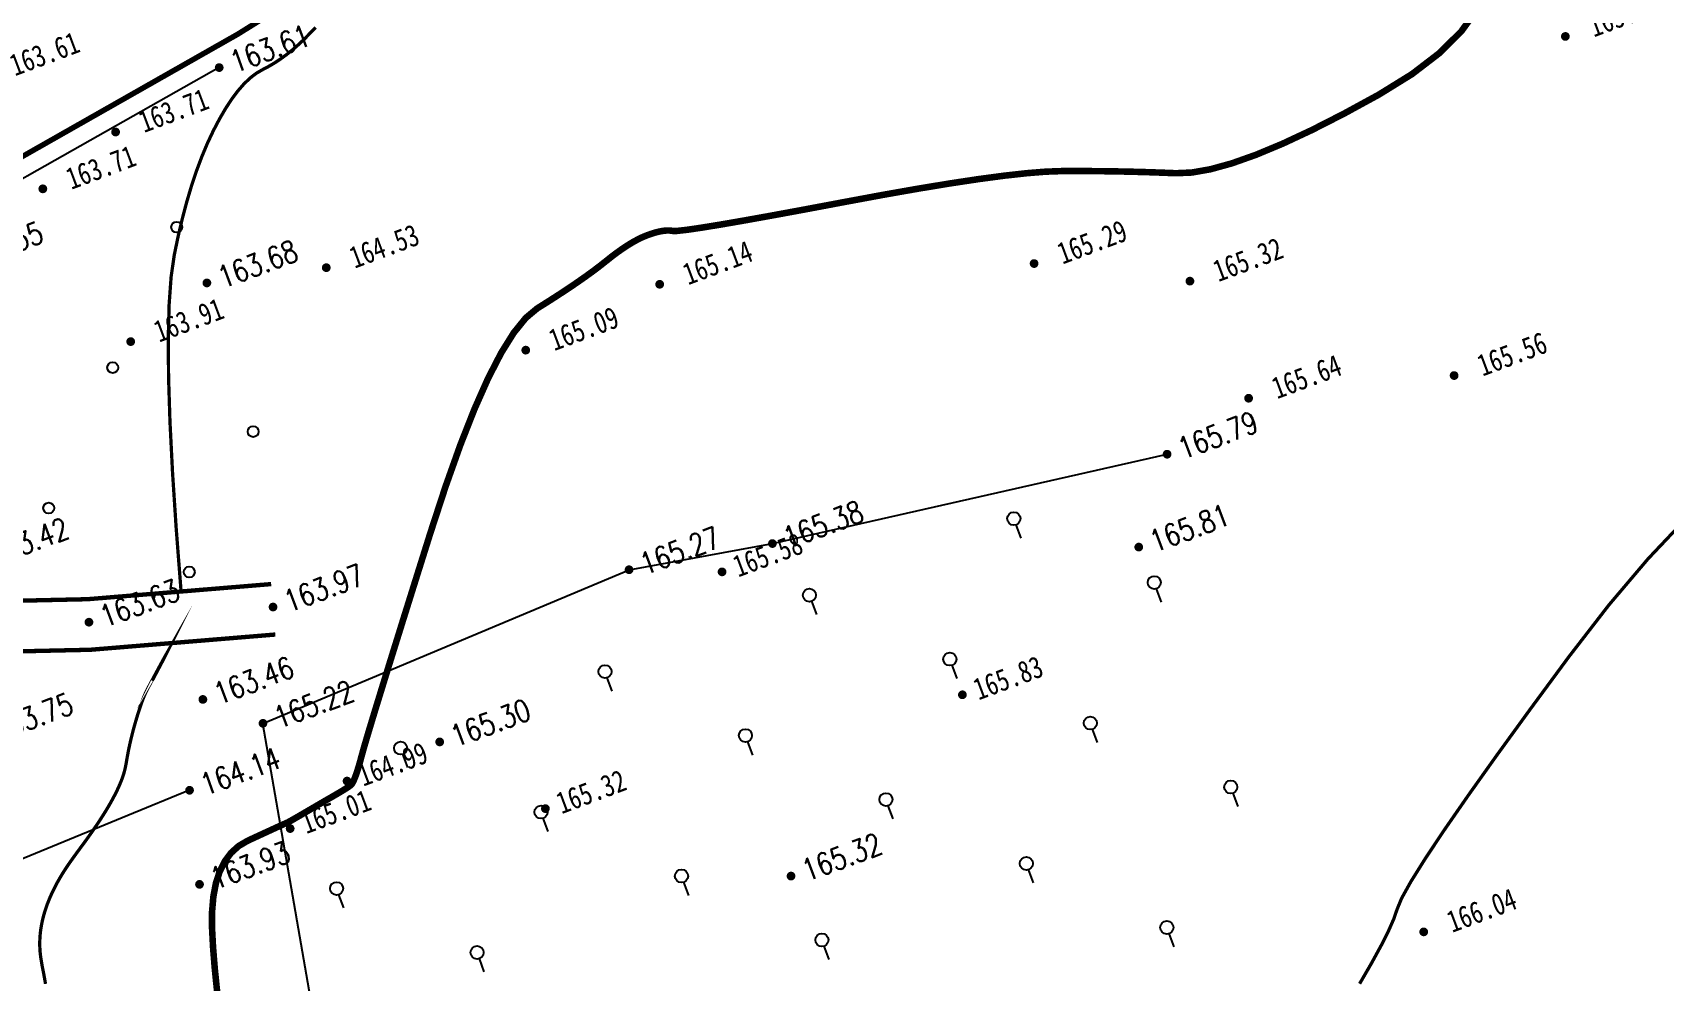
# Model space of a CAD drawing. Header units: millimetres. Extents: x -1471591 to 944464, y -468930 to 547002.
# Drawn here: x 584702 to 659463, y -22881 to 20590 of the extents above; entities that cross this region are included whole.
import ezdxf
from ezdxf.enums import TextEntityAlignment as Align

# ---------------------------------------------------------------- set-up
doc = ezdxf.new("R2010")
doc.units = ezdxf.units.MM
doc.header["$LTSCALE"] = 10
doc.linetypes.add('X2', pattern=[10, 8, -2])
for name, color, linetype in [('DGX', 252, 'Continuous'), ('DLSS', 252, 'Continuous'), ('DMTZ', 252, 'Continuous'), ('GCD', 252, 'Continuous'), ('ZBTZ', 252, 'Continuous')]:
    doc.layers.add(name, color=color, linetype=linetype)
doc.styles.get("Standard").update_dxf_attribs({"font": 'simplex.shx', "width": 0.8, "bigfont": 'hztxt.shx'})
doc.styles.add('宋体', font='', dxfattribs={"height": 1.25, "bigfont": 'hztxt.shx'})
doc.styles.get('宋体').set_extended_font_data('SimSun')
doc.linetypes.add('X33', pattern='A,2,[150,symbolx.shx,S=1,R=0,X=0,Y=1],1e-11', length=2.00000000001)
doc.linetypes.add('X34', pattern='A,2,[150,symbolx.shx,S=1,R=0,X=0,Y=0],1e-11', length=2.00000000001)

# ---------------------------------------------------------------- blocks, each defined once
blk = doc.blocks.new('gc170')
at = {"linetype": 'Continuous'}
blk.add_circle((0, 0), 0.5, dxfattribs=at)
blk = doc.blocks.new('gc325')
blk.add_line((0, 0), (0, 1.3))
blk.add_circle((0, 1.9), 0.6)
blk = doc.blocks.new('GC200')
at = {"layer": 'GCD', "const_width": 0.2, "flags": 128}
blk.add_lwpolyline([(-0.1, 0, 1), (0.1, 0, 1)], format="xyb", close=True, dxfattribs=at)
blk = doc.blocks.new('地形')
at = {"layer": 'DGX', "color": 252, "linetype": 'Continuous', "flags": 128}
for points, const_width in [([(144.4829187622527, -67.65542961051688), (144.1269699198892, -67.82393518695608), (143.7874454363482, -67.98228374030441), (143.4515746305697, -68.1236451966688), (143.1193575024372, -68.24801955651492), (142.7907940519508, -68.3554068193771), (142.4658842791105, -68.44580698572099), (142.1446281839162, -68.51922005508095), (141.8270257664844, -68.57564602745697), (141.5130770265823, -68.61508490331471), (141.191925383755, -68.6706706401892), (140.8527142569656, -68.77553719608113), (140.4954436465632, -68.9296845709905), (140.1201135521987, -69.13311276538298), (139.726723974105, -69.38582177832723), (139.3152749121655, -69.68781161075458), (138.8857663663803, -70.03908226219937), (138.4381983369822, -70.43963373219594), (137.9812117125839, -70.88529779575765), (137.5234473822638, -71.37190622696653), (137.064905346022, -71.89945902535692), (136.6055856039748, -72.46795619092882), (136.1454881558893, -73.07739772368222), (135.6846130019985, -73.7277836240828), (135.2229601421859, -74.41911389213055), (134.7605295763351, -75.15138852689415), (134.2757282177918, -76.03737205127254), (133.7469629796688, -77.18982898676768), (133.1742338617332, -78.60875933337957), (132.5575408643344, -80.2941630911082), (131.8968839871231, -82.24604025948793), (131.1922632303322, -84.46439083945006), (130.4436785938451, -86.94921483052894), (129.6511300776619, -89.70051223272458)], 0.15), ([(194.619430396473, -85.52721496624872), (193.5766439926811, -86.21983473189175), (192.29658619361, -86.79761373251677), (190.7792569989106, -87.2605519676581), (189.0246564090485, -87.60864943731576), (187.2297586285276, -87.86474467208609), (185.5915378623176, -88.05167620256543), (184.1099941105349, -88.16944402828813), (182.7851273731794, -88.2180481501855), (181.6169376501348, -88.19748856732622), (180.6054249415174, -88.10776528017595), (179.7505892473273, -87.94887828826904), (179.052430567448, -87.7208275925368), (178.4337679902092, -87.4608567901887), (177.8174206038238, -87.2062094793655), (177.2033884081757, -86.9568856600672), (176.591671403381, -86.71288533275947), (175.9822695893236, -86.47420849697664), (175.3751829661196, -86.24085515271872), (174.7704115337692, -86.0128252999857), (174.167955292156, -85.79011893924326), (173.4880783340195, -85.5638094842434), (172.6510447520996, -85.32497034966946), (171.6568545463961, -85.07360153552145), (170.5055077167926, -84.80970304179937), (169.1970042632893, -84.53327486896887), (167.731344185886, -84.24431701609865), (166.1085274846992, -83.94282948365435), (164.3285541597288, -83.62881227117032), (162.5805223303614, -83.32496433146298), (161.0535301163327, -83.05398461641744), (159.7475775176426, -82.81587312510237), (158.6626645341748, -82.6106298584491), (157.7987911659293, -82.43825481599197), (157.1559574130224, -82.29874799773097), (156.7341632753378, -82.19210940366611), (156.5334087529918, -82.11833903426304), (156.4357468575472, -82.06469405954704), (156.3232306005666, -82.01843165047467), (156.1958599822829, -81.97955180704594), (156.0536350024631, -81.94805452879518), (155.8965556612238, -81.92393981665373), (155.724621958565, -81.90720767015591), (155.5378338944865, -81.89785808883607), (155.3361914687557, -81.89589107315987), (155.119563551154, -81.90444793831557), (154.8878190109972, -81.92666999902576), (154.6409578482853, -81.96255725529045), (154.378980062902, -82.01210970757529), (154.1018856549636, -82.07532735541463), (153.8096746244701, -82.15221019880846), (153.5023469713051, -82.24275823775679), (153.1799026957015, -82.34697147272527), (152.8333596535958, -82.45853170705959), (152.4537357013905, -82.57112074596807), (152.0410308389692, -82.68473858898506), (151.5952450663317, -82.79938523564488), (151.1163783835946, -82.91506068687886), (150.6044307906413, -83.03176494222134), (150.0594022875885, -83.14949800167233), (149.4812928742031, -83.26825986523181), (148.8331770286895, -83.49614963959903), (148.0781292287866, -83.94126643100753), (147.2161494744942, -84.60361023945734), (146.2472377659287, -85.48318106494844), (145.1713941029739, -86.57997890748084), (143.988618485746, -87.89400376705453), (142.6989109141286, -89.42525564413518), (141.3022713881219, -91.17373453779146), (139.9313895173836, -92.9309077495709), (138.7189549116883, -94.48824257962406), (137.6649675708031, -95.84573902841657), (136.7694274949608, -97.0033970954828), (136.0323346839286, -97.96121678128839), (135.4536891378229, -98.71919808583334), (135.0334908567602, -99.277341008652), (134.7717398406239, -99.63564554974437), (134.5970840888331, -99.8789748470299), (134.4381716011558, -100.0921920370311), (134.2950023773592, -100.2752971197478), (134.1675764175598, -100.4282900961116), (134.0558937217575, -100.551170965191), (133.9599542899523, -100.643939726986), (133.8797581221443, -100.706596382428), (133.815305218217, -100.7391409305856), (133.7513058129698, -100.7573551237583), (133.672470140853, -100.7770207147114), (133.5787982018664, -100.7981377034448), (133.4702899960103, -100.8207060894929), (133.3469455232844, -100.8447258728556), (133.2087647836888, -100.8701970539987), (133.0557477772236, -100.8971196329221), (132.8878945038887, -100.9254936091602), (132.7106949123554, -100.9550120281056), (132.5296389514115, -100.9853679351509), (132.3447266208241, -101.0165613298304), (132.155957920826, -101.0485922126099), (131.9633328513009, -101.0814605830237), (131.7668514122488, -101.1151664415374), (131.5665136036696, -101.1497097876854), (131.3623194255633, -101.1850906214677), (131.1680934992619, -101.2186007117853), (130.9976604459807, -101.2475318261422), (130.8510202657199, -101.2718839650042), (130.7281729584793, -101.2916571283713), (130.6291185243754, -101.3068513157777), (130.5538569632918, -101.3174665276892), (130.5023882753449, -101.3235027641058), (130.4747124604182, -101.3249600245617), (130.4300679714652, -101.3264315165579), (130.3276932613226, -101.3325104461983), (130.1675883299904, -101.3431968144141), (129.9497531777015, -101.3584906207398), (129.6741878041066, -101.3783918656409), (129.340892209555, -101.4029005481862), (128.9498663936974, -101.4320166693069), (128.5011103567667, -101.4657402280718), (128.0374258025549, -101.5470274556428), (127.6016144349705, -101.7188345813192), (127.1936762540136, -101.9811616055667), (126.813611259684, -102.3340085279197), (126.4614194518654, -102.7773753493093), (126.1371008306742, -103.3112620683387), (125.840655395994, -103.9356686864048), (125.5720831480576, -104.650595203042), (125.3107893047854, -105.4789933678694), (125.0361790842144, -106.4438149314374), (124.7482524864608, -107.5450598932803)], 0.3), ([(195.3964164948557, -110.7396966442466), (193.1230263864854, -111.8523965505883), (190.7061419493984, -113.2020892286673), (188.1457631835947, -114.7887746794149), (185.664282198064, -116.4069190672599), (183.4840911014471, -117.8509885584936), (181.6051898939768, -119.1209831535816), (180.0275785754202, -120.2169028511271), (178.7512571460102, -121.1387476525269), (177.7762256056303, -121.8865175573155), (177.1024839541642, -122.4602125654928), (176.7300321919611, -122.8598326761276), (176.4404124813154, -123.2136980774812), (176.0151669852203, -123.6501289545558), (175.4542957036756, -124.1691253082827), (174.7577986364486, -124.7706871386617), (173.9256757838884, -125.4548144447617)], 0.15)]:
    blk.add_lwpolyline(points, dxfattribs=dict(at, const_width=const_width))
at = {"layer": 'DGX', "color": 252, "linetype": 'Continuous', "const_width": 0.15}
blk.add_lwpolyline([(126.9773809314938, -93.06616725958884), (127.3067592543084, -92.77411183761433), (127.5628011842491, -92.54668085137382), (127.7455067211995, -92.38387430086732), (127.854875865276, -92.2856921851635), (127.8909086164786, -92.25213450565934), (127.8536049748072, -92.28320126142353), (127.7429649401456, -92.37889245292172), (127.5589885126101, -92.53920807968825), (127.350080553093, -92.7217911076732), (127.1646459227195, -92.88428450282663), (127.0026846212568, -93.02668826468289), (126.8641966488212, -93.14900239370763), (126.7491820054129, -93.25122688990086), (126.6576406909153, -93.33336175279692), (126.5895727055613, -93.3954069823958), (126.5449780491181, -93.43736257962883), (126.5121925101848, -93.46951903449371), (126.4795518770115, -93.50216683931649), (126.4470561497146, -93.53530599316582), (126.4147053282941, -93.56893649697304), (126.3824994127499, -93.60305834980682), (126.3504384030821, -93.63767155259848), (126.3185222991742, -93.67277610488236), (126.2867511011427, -93.7083720061928), (126.2551295208978, -93.74433380831033), (126.2236622701166, -93.78053606161848), (126.1923493491486, -93.81697876611724), (126.1611907576444, -93.85366192180663), (126.1301864958368, -93.8905855291523), (126.0993365634931, -93.9277495876886), (126.0686409609625, -93.9651540974155), (126.0380996878957, -94.00279905833304), (126.0077174563194, -94.04055902129039), (125.9774989781436, -94.07830853760242), (125.9474442533683, -94.11604760680348), (125.9175532818772, -94.15377622889355), (125.8878260637866, -94.19149440387264), (125.8582625990966, -94.22920213220641), (125.8288628876908, -94.2668994134292), (125.7996269296855, -94.30458624754101), (125.7705547250807, -94.34226263454184), (125.7416462737601, -94.37992857489735), (125.7129015758401, -94.41758406814188), (125.6843206312042, -94.45522911427543), (125.6559034400852, -94.49286371376365), (125.6276500022504, -94.5304878661409), (125.5995603176998, -94.56810157140717), (125.5716343865497, -94.60570482956246), (125.5438722088002, -94.64329764107242), (125.5162737844512, -94.68088000547141), (125.4888391133863, -94.71845192275941), (125.4615681957221, -94.75601339293644), (125.4344610313419, -94.79356441646814), (125.4075176204788, -94.83110499288887), (125.3807379627833, -94.86863512219861), (125.3541220586048, -94.90615480486304), (125.3276699077105, -94.94366404041648), (125.3013815102167, -94.98116282885894), (125.2752568661235, -95.01865117019042), (125.2492959753145, -95.05612906487659), (125.2234988379059, -95.0935965119861), (125.1978654537816, -95.13105351291597), (125.1723958231742, -95.16850006626919), (125.1470899458509, -95.20593617251143), (125.1219478219282, -95.24336183210835), (125.0969694512896, -95.28077704459429), (125.0721548340516, -95.31818181043491), (125.0475039700978, -95.35557612869889), (125.0230168595444, -95.39296000031754), (124.9986935023917, -95.43033342529088), (124.9745338986395, -95.46769640268758), (124.9505380481714, -95.50504893343896), (124.9267059511039, -95.54239101707935), (124.9030376073206, -95.57972265407443), (124.8795330170542, -95.61704384349287), (124.8561921799555, -95.65435458626598), (124.8330150963739, -95.69165488192812), (124.8100017660763, -95.72894473094493), (124.7871521891793, -95.7662241323851), (124.7644663656829, -95.80349308717996), (124.7419442954706, -95.84075159486383), (124.7195859786589, -95.87799965590239), (124.6973914152477, -95.9152372693643), (124.6753606051207, -95.95246443618089), (124.6534935483942, -95.98968115635216), (124.6317902449518, -96.0268874289468), (124.6102506950265, -96.0640832548961), (124.5888748982688, -96.10126863373443), (124.5673474606592, -96.13852431159467), (124.5453529878287, -96.175931035541), (124.5228914796608, -96.21348880417645), (124.4999629361555, -96.25119761843234), (124.4765673575457, -96.28905747830868), (124.4527047434822, -96.32706838287413), (124.4283750943141, -96.36523033352569), (124.4035784098087, -96.40354332933202), (124.3779992957134, -96.44208811689168), (124.3513223576592, -96.48094544187188), (124.3235475957626, -96.52011530473828), (124.2946750099072, -96.55959770549089), (124.2647046002094, -96.5993926441297), (124.2336363665527, -96.63950012018904), (124.2014703089371, -96.67992013413459), (124.1682064273627, -96.72065268596634), (124.1338447219459, -96.7616977756843), (124.0983851926867, -96.80305540282279), (124.0618278394686, -96.84472556784749), (124.0241726624081, -96.88670827075839), (123.9854196613887, -96.92900351108983), (123.9455688365269, -96.97161128977314), (123.9046201877063, -97.01453160587698), (123.8625737150433, -97.05776445940137), (123.8194294184214, -97.10130985081196), (123.7751872978406, -97.14516778057441), (123.7298473534174, -97.1893382477574), (123.6834095850354, -97.23382125236094), (123.635873992811, -97.27861679531634), (123.5872405766277, -97.32372487569228), (123.5375093364855, -97.36914549395442), (123.486680272501, -97.41487865056843), (123.4347533845576, -97.46092434413731), (123.3817286727717, -97.50728257605806), (123.3276061371434, -97.55395334539935), (123.2723857775563, -97.60093665216118), (123.2160675940104, -97.64823249727488), (123.1586515865056, -97.69584087980911), (123.1001377551584, -97.74376180022955), (123.0405260999687, -97.79199525807053), (122.9798166208202, -97.84054125379771), (122.9180093177129, -97.8893997874111), (122.8551041907631, -97.93857085891068), (122.7911012399709, -97.98805446829647), (122.7260004651034, -98.0378506151028), (122.6598018663935, -98.08795929979533), (122.5925054438412, -98.13838052237406), (122.5241111973301, -98.189114282839), (122.4546191268601, -98.24016058072448), (122.3840292325476, -98.29151941649616), (122.3123415143928, -98.34319079015404), (122.239555972279, -98.39517470169812), (122.1656726062065, -98.44747115066275), (122.0906914162915, -98.50008013751358), (122.0146124024177, -98.55300166225061), (121.9374355647014, -98.60623572487384), (121.8591609030263, -98.65978232491761), (121.7797884175088, -98.71364146284759), (121.6993181080325, -98.76781313866377), (121.6177499745972, -98.82229735236615), (121.5350840173196, -98.87709410348907), (121.4513202360831, -98.9322033924982), (121.3664586310042, -98.98762521939352), (121.28049920185, -99.04335958417505), (121.1940306581091, -99.09939184924588), (121.1076417090371, -99.15570737747476), (121.0213323545177, -99.21230616839603), (120.9351025945507, -99.26918822294101), (120.8489524291363, -99.32635354064405), (120.7628818582743, -99.38380212103948), (120.6768908820814, -99.44153396505862), (120.5909795004409, -99.4995490713045), (120.5057364226086, -99.55783280404285), (120.4217503577238, -99.6163705252111), (120.3390213060193, -99.67516223480925), (120.2575492672622, -99.73420793283731), (120.1773342416855, -99.79350761976093), (120.0983762290562, -99.85306129511446), (120.0206752294907, -99.91286895843223), (119.9442312429892, -99.97293061111122), (119.8690442695515, -100.0332462517545), (119.7951143091777, -100.0938158808276), (119.7224413618678, -100.1546394983307), (119.6510254276218, -100.2157171047293), (119.5808665063232, -100.2770486990921), (119.5119645982049, -100.3386342823505), (119.4443197030341, -100.4004738540389), (119.3779318210436, -100.4625674136914), (119.3128009520005, -100.5249149622396), (119.2489270960214, -100.5875164992176), (119.1863102531061, -100.6503720250912), (119.1249504232546, -100.713481538929), (119.0648476064671, -100.7768450416625), (119.0060018027434, -100.8404625323601), (118.9484130120836, -100.9043340119533), (118.8920812344877, -100.9684594799764), (118.8370064699557, -101.0328389364295), (118.7831887183711, -101.0974723813124), (118.7306279798504, -101.1623598150909), (118.67932425451, -101.2275012368336), (118.6292775421171, -101.2928966474719), (118.580487842788, -101.3585460460745), (118.5329551565228, -101.4244494335726), (118.4866794832051, -101.4906068095006), (118.4416608230677, -101.5570181738585), (118.3978991758777, -101.6236835266463), (118.355394541868, -101.6906028683297), (118.3141469208058, -101.7577761979774), (118.2741563129239, -101.8252035165206), (118.2354227179894, -101.892884823028), (118.1979461361188, -101.960820118431), (118.1617265673121, -102.0290094022639), (118.1267640115693, -102.0974526745267), (118.0930584688904, -102.1661499352194), (118.0606099392753, -102.2351011848077), (118.0294184227241, -102.3043064223602), (117.9994839191204, -102.3737656488083), (117.970806428697, -102.4434788632207), (117.943385951221, -102.5134460665286), (117.9172224869253, -102.5836672582664), (117.8923160355771, -102.6541424384341), (117.8686665972928, -102.7248716070317), (117.8462741720723, -102.7958547645248), (117.8251387599157, -102.8670919099823), (117.805260360823, -102.9385830443352), (117.7866389747942, -103.0103281671181), (117.7692746018292, -103.0823272778653), (117.7531672419282, -103.1545803779736), (117.737901082146, -103.2271422273479), (117.7230603094213, -103.30006758729), (117.7086449239869, -103.3733564582653), (117.6946549256099, -103.4470088398084), (117.6810903145233, -103.5210247323848), (117.6679510904942, -103.595404135529), (117.6552372536389, -103.6701470497064), (117.6429488039576, -103.7452534744516), (117.6306699285051, -103.8207781710662), (117.6179848144529, -103.8967759013176), (117.6048934615683, -103.9732466642745), (117.5913958699675, -104.0501904604025), (117.5774920397671, -104.1276072897017), (117.5631819707341, -104.2054971517064), (117.5484656631015, -104.2838600473478), (117.5333431166364, -104.3626959761605)], dxfattribs=at)
at = {"layer": 'DLSS', "linetype": 'Continuous', "lineweight": 25, "elevation": 152.25, "flags": 128}
blk.add_lwpolyline([(140.041425632895, -25.15440722554922, 0.2500021472636719, 0.2500021472636719, 0), (146.96747554373, -28.34322564257309, 0.2500021473452912, 0.2500021473452912, 0), (152.8854755436769, -31.35522564407438, 0.250002147502777, 0.250002147502777, 0), (157.2485405179905, -34.23712707171217, 0.2500021476354219, 0.2500021476354219, 0), (159.945631125127, -37.25859780842438, 0.2500021476976015, 0.2500021476976015, 0), (161.8166584933642, -41.11572837084532, 0.2500021477560577, 0.2500021477560577, 0), (161.9245350983692, -44.17316739819944, 0.2500021477657318, 0.2500021477657318, 0), (161.0831063529477, -47.73619567090645, 0.2500021477648926, 0.2500021477648926, 0), (158.8653515555197, -52.88022905495018, 0.250002147891098, 0.250002147891098, 0), (155.5181936309673, -58.28037547320127, 0.2500021479967195, 0.2500021479967195, 0), (153.8763656622032, -60.43579253787175, 0.2500021480345918, 0.2500021480345918, 0), (150.9518633628031, -63.10440646717325, 0.2500021480431364, 0.2500021480431364, 0), (147.1038403711282, -65.46510105673224, 0.2500021481169437, 0.2500021481169437, 0), (141.0418669189094, -66.69192434940487, 0.2500021480629881, 0.2500021480629881, 0), (130.4434765418991, -68.38623231928796, 0.2500021480488738, 0.2500021480488738, 0)], format="xyseb", dxfattribs=at)
at = {"layer": 'DLSS', "linetype": 'Continuous', "const_width": 0.125, "elevation": 152.25}
for points in [[(141.0418669189094, -66.69192434940487), (130.4434765418991, -68.38623231928796)], [(130.4434765418991, -68.38623231928796), (126.7308204912115, -68.97975478088483), (112.6269450802356, -72.07425543153659), (107.5209493133007, -73.59877288434654), (92.4505043826066, -79.82039397908375)]]:
    blk.add_lwpolyline(points, dxfattribs=at)
at = {"layer": 'DLSS', "linetype": 'Continuous', "lineweight": 25, "const_width": 0.25, "elevation": 152.25, "flags": 128}
blk.add_lwpolyline([(130.4434765418991, -68.38623231928796), (126.7308204912115, -68.97975478088483), (112.6269450802356, -72.07425543153659), (107.5209493133007, -73.59877288434654), (92.4505043826066, -79.82039397908375)], dxfattribs=at)
at = {"layer": 'DLSS', "linetype": 'X2', "lineweight": 20, "const_width": 0.2, "elevation": 152.25, "flags": 128}
for points in [[(125.9444115223596, -88.65126916905865), (125.5231369010871, -88.53202097956091), (116.8091660400387, -85.4911664025858), (107.5889291777276, -83.54735908936709), (94.28211818018463, -80.85259645897895), (92.45050438330509, -79.82039397954941)], [(133.6357332015177, -90.82841475075111), (125.9444115223596, -88.65126916905865)]]:
    blk.add_lwpolyline(points, dxfattribs=at)
at = {"layer": 'DLSS', "linetype": 'X2', "const_width": 0.1, "elevation": 152.25}
for points in [[(125.9444115223596, -88.65126916905865), (125.5231369010871, -88.53202097956091), (116.8091660400387, -85.4911664025858), (107.5889291777276, -83.54735908936709), (94.28211818018463, -80.85259645897895), (92.45050438330509, -79.82039397954941)], [(133.6357332015177, -90.82841475075111), (125.9444115223596, -88.65126916905865)]]:
    blk.add_lwpolyline(points, dxfattribs=at)
at = {"layer": 'DLSS', "linetype": 'Continuous', "lineweight": 20, "const_width": 0.2, "elevation": 152.25, "flags": 128}
for points in [[(125.4408817160875, -90.9193070908077), (124.8245433473494, -90.74484314071015), (116.1852804264054, -87.73005887959152), (107.1195067834342, -85.81881545390934), (93.4626110594254, -83.05315715586767), (89.79575916589238, -80.9867097265087)], [(133.0040027647046, -93.06016353378072), (125.4408817160875, -90.9193070908077)]]:
    blk.add_lwpolyline(points, dxfattribs=at)
at = {"layer": 'DLSS', "linetype": 'Continuous', "const_width": 0.1, "elevation": 152.25, "flags": 128}
for points in [[(125.4408817160875, -90.9193070908077), (124.8245433473494, -90.74484314071015), (116.1852804264054, -87.73005887959152), (107.1195067834342, -85.81881545390934), (93.4626110594254, -83.05315715586767), (89.79575916589238, -80.9867097265087)], [(133.0040027647046, -93.06016353378072), (125.4408817160875, -90.9193070908077)]]:
    blk.add_lwpolyline(points, dxfattribs=at)
at = {"layer": 'DMTZ', "linetype": 'X33', "flags": 128}
for points, elevation in [([(139.6984755437588, -67.8292256440036), (130.236015410861, -69.32069480139762)], 152.25), ([(130.236015410861, -69.32069480139762), (123.2474755437579, -70.42222564294934)], 152.25), ([(118.475343770464, -148.4400009857491), (119.687475543702, -145.5642256424762), (125.7534755436936, -124.7352256430313), (131.0474755436881, -96.67222564388067), (149.2234755437821, -95.95822564372793), (155.7954755437095, -97.13622564263642), (174.1664755437523, -99.6392256426625)], 315.433)]:
    blk.add_lwpolyline(points, dxfattribs=dict(at, elevation=elevation))
at = {"layer": 'DMTZ', "linetype": 'X34', "elevation": 152.25}
for points in [[(123.7660431457916, -98.46324459649622), (111.1654755437048, -98.85922564240173), (91.9074755437905, -96.03622564254329), (83.67547554371413, -95.75222564255819)], [(126.8214755436638, -98.36722564371303), (123.7660431457916, -98.46324459649622)]]:
    blk.add_lwpolyline(points, dxfattribs=at)
at = {"layer": 'GCD', "linetype": 'Continuous'}
ref = blk.add_blockref('GC200', (130.1880755437305, -64.4242256428115, 315.8573), dxfattribs=at)
ref.add_attrib('height', '163.61', dxfattribs={"linetype": 'Continuous', "height": 1, "style": '宋体', "width": 0.8}).set_placement((130.7880755437072, -64.4242256428115, 315.8573), align=Align.MIDDLE_LEFT)
at = {"layer": 'GCD'}
ref = blk.add_blockref('GC200', (139.6984755437588, -67.82922564260662, 315.86), dxfattribs=at)
ref.add_attrib('height', '163.61', dxfattribs={"height": 1, "width": 0.8}).set_placement((140.2984755437355, -67.82922564260662, 315.86), align=Align.MIDDLE_LEFT)
at = {"layer": 'GCD', "linetype": 'Continuous'}
ref = blk.add_blockref('GC200', (134.2184755437775, -68.930225642398, 315.964), dxfattribs=at)
ref.add_attrib('height', '163.71', dxfattribs={"linetype": 'Continuous', "height": 1, "style": '宋体', "width": 0.8}).set_placement((135.4184755437309, -68.930225642398, 315.964), align=Align.MIDDLE_LEFT)
ref = blk.add_blockref('GC200', (130.1834755437449, -70.20022564241663, 315.956), dxfattribs=at)
ref.add_attrib('height', '163.71', dxfattribs={"linetype": 'Continuous', "height": 1, "style": '宋体', "width": 0.8}).set_placement((131.3834755436983, -70.20022564241663, 315.956), align=Align.MIDDLE_LEFT)
at = {"layer": 'GCD'}
ref = blk.add_blockref('GC200', (125.0834755437681, -72.00122564239427, 315.597), dxfattribs=at)
ref.add_attrib('height', '163.35', dxfattribs={"height": 1, "width": 0.8}).set_placement((125.6834755437449, -72.00122564239427, 315.597), align=Align.MIDDLE_LEFT)
ref = blk.add_blockref('GC200', (135.7124755437253, -76.87322564283386, 315.931), dxfattribs=at)
ref.add_attrib('height', '163.68', dxfattribs={"height": 1, "width": 0.8}).set_placement((136.312475543702, -76.87322564283386, 315.931), align=Align.MIDDLE_LEFT)
at = {"layer": 'GCD', "linetype": 'Continuous'}
ref = blk.add_blockref('GC200', (131.5014755437151, -78.16722564259544, 316.158), dxfattribs=at)
ref.add_attrib('height', '163.91', dxfattribs={"linetype": 'Continuous', "height": 1, "style": '宋体', "width": 0.8}).set_placement((132.7014755436685, -78.16722564259544, 316.158), align=Align.MIDDLE_LEFT)
ref = blk.add_blockref('GC200', (141.0804755437421, -78.13422564277425, 316.784), dxfattribs=at)
ref.add_attrib('height', '164.53', dxfattribs={"linetype": 'Continuous', "height": 1, "style": '宋体', "width": 0.8}).set_placement((142.2804755436955, -78.13422564277425, 316.784), align=Align.MIDDLE_LEFT)
ref = blk.add_blockref('GC200', (155.1214755437104, -84.20022564241663, 317.391), dxfattribs=at)
ref.add_attrib('height', '165.14', dxfattribs={"linetype": 'Continuous', "height": 1, "style": '宋体', "width": 0.8}).set_placement((156.3214755436638, -84.20022564241663, 317.391), align=Align.MIDDLE_LEFT)
ref = blk.add_blockref('GC200', (148.3174755437067, -84.87722564255819, 317.344), dxfattribs=at)
ref.add_attrib('height', '165.09', dxfattribs={"linetype": 'Continuous', "height": 1, "style": '宋体', "width": 0.8}).set_placement((149.5174755436601, -84.87722564255819, 317.344), align=Align.MIDDLE_LEFT)
at = {"layer": 'GCD'}
ref = blk.add_blockref('GC200', (121.4254755437141, -85.10922564240173, 315.665), dxfattribs=at)
ref.add_attrib('height', '163.42', dxfattribs={"height": 1, "width": 0.8}).set_placement((122.0254755436908, -85.10922564240173, 315.665), align=Align.MIDDLE_LEFT)
at = {"layer": 'GCD', "linetype": 'Continuous'}
ref = blk.add_blockref('GC200', (197.9644755437039, -88.10622564237565, 317.438), dxfattribs=at)
ref.add_attrib('height', '165.19', dxfattribs={"linetype": 'Continuous', "height": 1, "style": '宋体', "width": 0.8}).set_placement((199.1644755436573, -88.10622564237565, 317.438), align=Align.MIDDLE_LEFT)
ref = blk.add_blockref('GC200', (171.5214755437337, -89.32222564239055, 317.541), dxfattribs=at)
ref.add_attrib('height', '165.29', dxfattribs={"linetype": 'Continuous', "height": 1, "style": '宋体', "width": 0.8}).set_placement((172.7214755436871, -89.32222564239055, 317.541), align=Align.MIDDLE_LEFT)
at = {"layer": 'GCD'}
ref = blk.add_blockref('GC200', (125.2054755437421, -89.53822564240545, 315.878), dxfattribs=at)
ref.add_attrib('height', '163.63', dxfattribs={"height": 1, "width": 0.8}).set_placement((125.8054755437188, -89.53822564240545, 315.878), align=Align.MIDDLE_LEFT)
ref = blk.add_blockref('GC200', (133.3484755436657, -91.84322564257309, 316.217), dxfattribs=at)
ref.add_attrib('height', '163.97', dxfattribs={"height": 1, "width": 0.8}).set_placement((133.9484755436424, -91.84322564257309, 316.217), align=Align.MIDDLE_LEFT)
ref = blk.add_blockref('GC200', (118.7974755436881, -92.70422564260662, 315.998), dxfattribs=at)
ref.add_attrib('height', '163.75', dxfattribs={"height": 1, "width": 0.8}).set_placement((119.3974755436648, -92.70422564260662, 315.998), align=Align.MIDDLE_LEFT)
at = {"layer": 'GCD', "linetype": 'Continuous'}
ref = blk.add_blockref('GC200', (177.9254755437141, -92.57922564260662, 317.574), dxfattribs=at)
ref.add_attrib('height', '165.32', dxfattribs={"linetype": 'Continuous', "height": 1, "style": '宋体', "width": 0.8}).set_placement((179.1254755436676, -92.57922564260662, 317.574), align=Align.MIDDLE_LEFT)
at = {"layer": 'GCD'}
ref = blk.add_blockref('GC200', (128.8534755436704, -94.68222564272583, 315.712), dxfattribs=at)
ref.add_attrib('height', '163.46', dxfattribs={"height": 1, "width": 0.8}).set_placement((129.4534755436471, -94.68222564272583, 315.712), align=Align.MIDDLE_LEFT)
ref = blk.add_blockref('GC200', (149.2234755436657, -95.9582256427966, 317.522), dxfattribs=at)
ref.add_attrib('height', '165.27', dxfattribs={"height": 1, "width": 0.8}).set_placement((149.8234755436424, -95.9582256427966, 317.522), align=Align.MIDDLE_LEFT)
ref = blk.add_blockref('GC200', (131.0474755436881, -96.67222564248368, 317.466), dxfattribs=at)
ref.add_attrib('height', '165.22', dxfattribs={"height": 1, "width": 0.8}).set_placement((131.6474755436648, -96.67222564248368, 317.466), align=Align.MIDDLE_LEFT)
at = {"layer": 'GCD', "linetype": 'Continuous'}
ref = blk.add_blockref('GC200', (153.1802755437093, -97.54322564275935, 317.8305), dxfattribs=at)
ref.add_attrib('height', '165.58', dxfattribs={"linetype": 'Continuous', "height": 1, "style": '宋体', "width": 0.8}).set_placement((153.780275543686, -97.54322564275935, 317.8305), align=Align.MIDDLE_LEFT)
at = {"layer": 'GCD'}
ref = blk.add_blockref('GC200', (155.7954755437095, -97.13622564263642, 317.629), dxfattribs=at)
ref.add_attrib('height', '165.38', dxfattribs={"height": 1, "width": 0.8}).set_placement((156.3954755436862, -97.13622564263642, 317.629), align=Align.MIDDLE_LEFT)
ref = blk.add_blockref('GC200', (126.8214755436638, -98.3672256427817, 316.385), dxfattribs=at)
ref.add_attrib('height', '164.14', dxfattribs={"height": 1, "width": 0.8}).set_placement((127.4214755436406, -98.3672256427817, 316.385), align=Align.MIDDLE_LEFT)
at = {"layer": 'GCD', "linetype": 'Continuous'}
ref = blk.add_blockref('GC200', (178.5644755436806, -98.54622564278543, 317.893), dxfattribs=at)
ref.add_attrib('height', '165.64', dxfattribs={"linetype": 'Continuous', "height": 1, "style": '宋体', "width": 0.8}).set_placement((179.764475543634, -98.54622564278543, 317.893), align=Align.MIDDLE_LEFT)
at = {"layer": 'GCD'}
ref = blk.add_blockref('GC200', (174.1664755437523, -99.6392256426625, 318.037), dxfattribs=at)
ref.add_attrib('height', '165.79', dxfattribs={"height": 1, "width": 0.8}).set_placement((174.766475543729, -99.6392256426625, 318.037), align=Align.MIDDLE_LEFT)
at = {"layer": 'GCD', "linetype": 'Continuous'}
ref = blk.add_blockref('GC200', (133.7294755437179, -100.500225642696, 317.2374), dxfattribs=at)
ref.add_attrib('height', '164.99', dxfattribs={"linetype": 'Continuous', "height": 1, "style": '宋体', "width": 0.8}).set_placement((134.3294755436946, -100.500225642696, 317.2374), align=Align.MIDDLE_LEFT)
at = {"layer": 'GCD'}
ref = blk.add_blockref('GC200', (138.3334755437681, -100.3072256427258, 317.551), dxfattribs=at)
ref.add_attrib('height', '165.30', dxfattribs={"height": 1, "width": 0.8}).set_placement((138.9334755437449, -100.3072256427258, 317.551), align=Align.MIDDLE_LEFT)
at = {"layer": 'GCD', "linetype": 'Continuous'}
ref = blk.add_blockref('GC200', (187.7464755437104, -100.8722256426699, 317.811), dxfattribs=at)
ref.add_attrib('height', '165.56', dxfattribs={"linetype": 'Continuous', "height": 1, "style": '宋体', "width": 0.8}).set_placement((188.9464755436638, -100.8722256426699, 317.811), align=Align.MIDDLE_LEFT)
ref = blk.add_blockref('GC200', (130.5249755437253, -101.625225642696, 317.2638), dxfattribs=at)
ref.add_attrib('height', '165.01', dxfattribs={"linetype": 'Continuous', "height": 1, "style": '宋体', "width": 0.8}).set_placement((131.124975543702, -101.625225642696, 317.2638), align=Align.MIDDLE_LEFT)
at = {"layer": 'GCD'}
ref = blk.add_blockref('GC200', (125.7394755437272, -102.563225642778, 316.182), dxfattribs=at)
ref.add_attrib('height', '163.93', dxfattribs={"height": 1, "width": 0.8}).set_placement((126.3394755437039, -102.563225642778, 316.182), align=Align.MIDDLE_LEFT)
ref = blk.add_blockref('GC200', (171.4594755436992, -103.1702256426215, 318.058), dxfattribs=at)
ref.add_attrib('height', '165.81', dxfattribs={"height": 1, "width": 0.8}).set_placement((172.0594755436759, -103.1702256426215, 318.058), align=Align.MIDDLE_LEFT)
at = {"layer": 'GCD', "linetype": 'Continuous'}
ref = blk.add_blockref('GC200', (141.7977755437605, -104.8672256427817, 317.573), dxfattribs=at)
ref.add_attrib('height', '165.32', dxfattribs={"linetype": 'Continuous', "height": 1, "style": '宋体', "width": 0.8}).set_placement((142.3977755437372, -104.8672256427817, 317.573), align=Align.MIDDLE_LEFT)
ref = blk.add_blockref('GC200', (161.5199755437206, -106.6772256428376, 318.0796), dxfattribs=at)
ref.add_attrib('height', '165.83', dxfattribs={"linetype": 'Continuous', "height": 1, "style": '宋体', "width": 0.8}).set_placement((162.1199755436974, -106.6772256428376, 318.0796), align=Align.MIDDLE_LEFT)
at = {"layer": 'GCD'}
ref = blk.add_blockref('GC200', (151.2554755436722, -111.7062256424688, 317.565), dxfattribs=at)
ref.add_attrib('height', '165.32', dxfattribs={"height": 1, "width": 0.8}).set_placement((151.8554755436489, -111.7062256424688, 317.565), align=Align.MIDDLE_LEFT)
at = {"layer": 'GCD', "linetype": 'Continuous'}
ref = blk.add_blockref('GC200', (177.5084755436983, -124.2582256426103, 318.291), dxfattribs=at)
ref.add_attrib('height', '166.04', dxfattribs={"linetype": 'Continuous', "height": 1, "style": '宋体', "width": 0.8}).set_placement((178.7084755436517, -124.2582256426103, 318.291), align=Align.MIDDLE_LEFT)
at = {"layer": 'ZBTZ', "linetype": 'Continuous', "xscale": 0.5, "yscale": 0.5, "zscale": 0.5}
for name, p in [('gc170', (135.3133986127796, -73.99384437594563, 152.25)), ('gc170', (130.3133986127796, -78.99384437594563, 152.25)), ('gc170', (135.3133986127796, -83.99384437594563, 152.25)), ('gc170', (130.3133986127796, -88.99384437594563, 152.25)), ('gc325', (136.5553328598617, -100.8947518090717, 152.25)), ('gc325', (146.5553328598617, -100.8947518090717, 152.25)), ('gc325', (156.5553328598617, -100.8947518090717, 152.25)), ('gc325', (166.5553328598617, -100.8947518090717, 152.25)), ('gc325', (131.5553328598617, -105.8947518090717, 152.25)), ('gc325', (141.5553328598617, -105.8947518090717, 152.25)), ('gc325', (151.5553328598617, -105.8947518090717, 152.25)), ('gc325', (161.5553328598617, -105.8947518090717, 152.25)), ('gc325', (171.5553328598617, -105.8947518090717, 152.25)), ('gc325', (136.5553328598617, -110.8947518076748, 152.25)), ('gc325', (146.5553328598617, -110.8947518076748, 152.25)), ('gc325', (156.5553328598617, -110.8947518076748, 152.25)), ('gc325', (166.5553328598617, -110.8947518076748, 152.25)), ('gc325', (151.5553328598617, -115.8947518090717, 152.25)), ('gc325', (161.5553328598617, -115.8947518090717, 152.25)), ('gc325', (171.5553328598617, -115.8947518090717, 152.25)), ('gc325', (166.5553328598617, -120.8947518090717, 152.25))]:
    blk.add_blockref(name, p, dxfattribs=at)
at = {"layer": 'ZBTZ', "linetype": 'Continuous', "xscale": 0.5, "yscale": 0.5}
blk.add_blockref('gc170', (125.3133986127796, -83.99384437594563, 152.25), dxfattribs=at)

msp = doc.modelspace()

# ---------------------------------------------------------------- block references
at = {"xscale": 1000, "yscale": 1000, "zscale": 1000, "rotation": 20.51376453450802}
msp.add_blockref('地形', (438640.3537984923, 33561.08777769282, -152250), dxfattribs=at)

doc.saveas('drawing.dxf')
